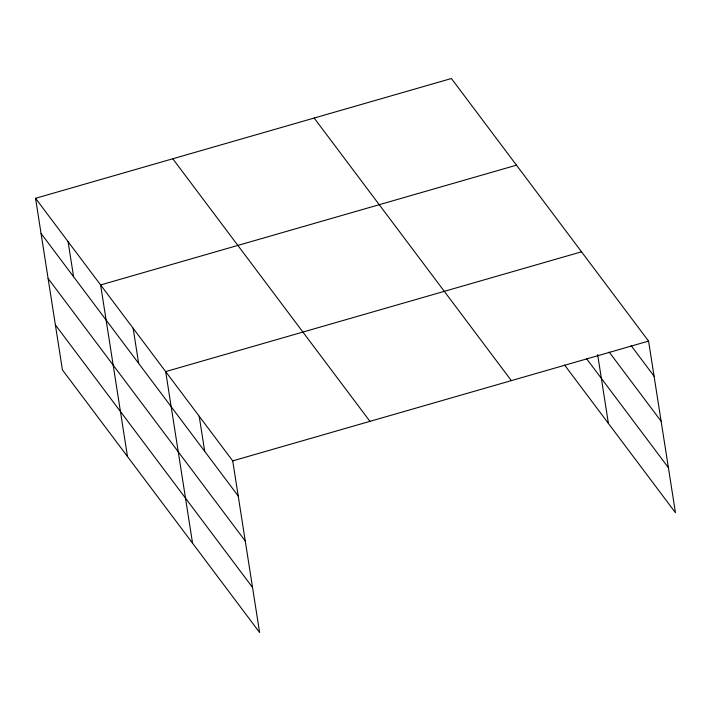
<?xml version="1.0" encoding="UTF-8"?>
<svg xmlns="http://www.w3.org/2000/svg" width="711" height="711" viewBox="0 0 711 711"><rect width="100%" height="100%" fill="white"/><g stroke="black" fill="none" stroke-linecap="round" stroke-linejoin="round"><path stroke-width="1.07" d="M35.55 198.298L232.719 460.879L259.595 632.488L62.426 369.907L35.55 198.298L451.405 78.512L648.574 341.093L675.45 512.702L564.596 365.072M516.47 165.165L100.615 284.951L127.491 456.56M581.536 251.81L165.681 371.595L192.557 543.213M232.719 460.879L648.574 341.093M631.066 345.555L654.076 376.19M609.203 352.096L661.123 421.241M586.753 358.922L668.393 467.651M314.173 118.044L511.342 380.616M172.782 158.766L369.951 421.347M41.042 233.395L238.212 495.976M48.099 278.445L245.268 541.027M55.369 324.865L252.538 587.437M597.64 354.629L608.412 423.427M199.196 416.237L204.697 451.334M133.144 328.278L138.645 363.374M68.078 241.624L73.58 276.721"/></g></svg>
